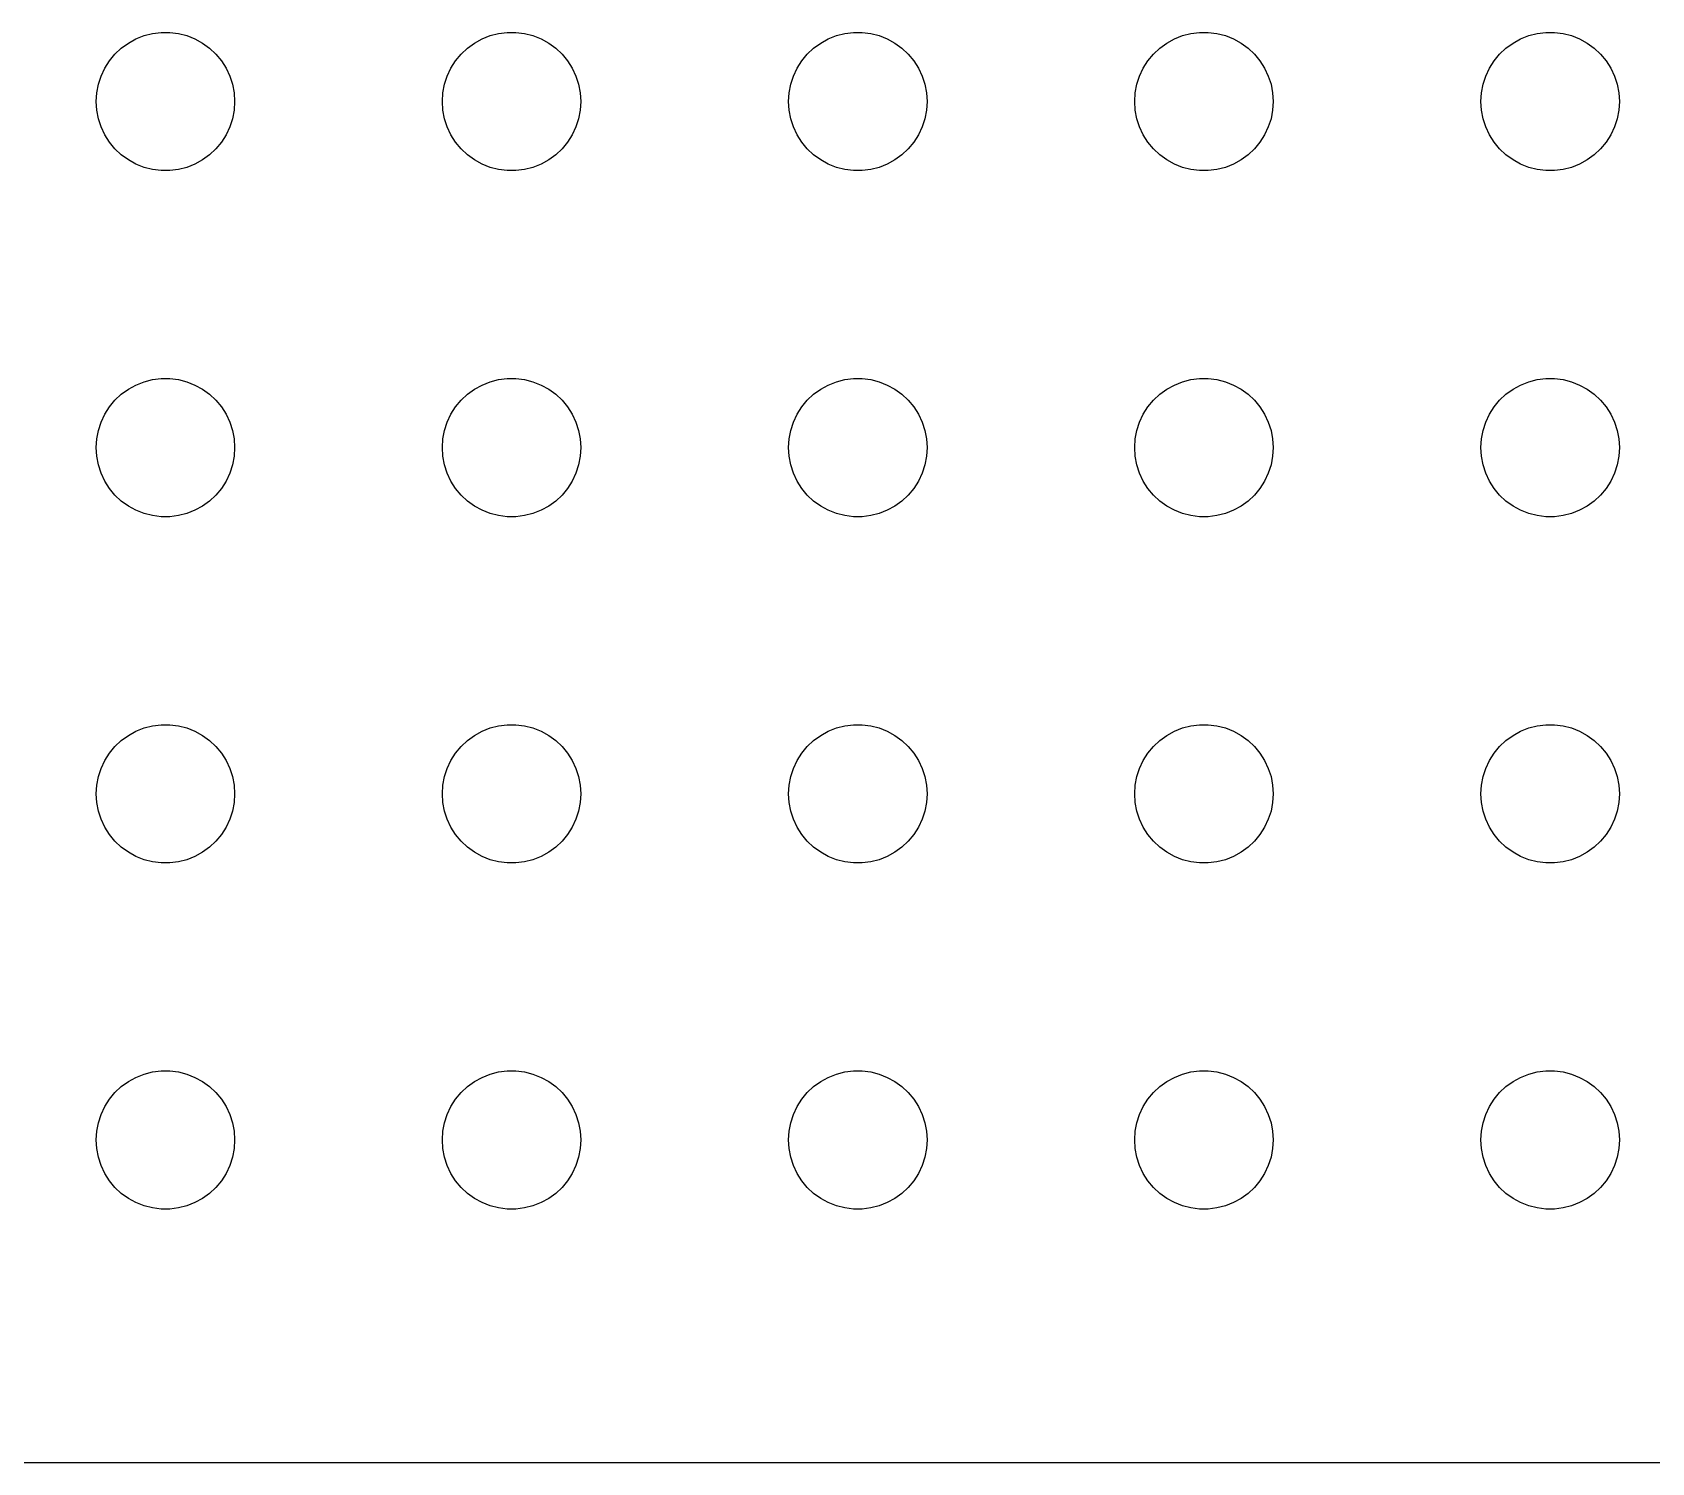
# Model space of a CAD drawing. Header units: metres. Extents: x -134 to 134, y -134 to 134.
# Drawn here: x 64.62 to 99.7, y -134.49 to -103.5 of the extents above; entities that cross this region are included whole.
import ezdxf

# ---------------------------------------------------------------- set-up
doc = ezdxf.new("R2010")
doc.units = ezdxf.units.M

msp = doc.modelspace()

# ---------------------------------------------------------------- linework, layer by layer
for p, q in [((66.5439, -103.844), (66.6963, -103.734)), ((66.6963, -103.734), (66.8613, -103.643)), ((66.8613, -103.643), (67.0365, -103.573)), ((67.0365, -103.573), (67.2189, -103.527)), ((67.2189, -103.527), (67.4058, -103.503)), ((67.4058, -103.503), (67.5942, -103.503)), ((67.5942, -103.503), (67.7811, -103.527)), ((67.7811, -103.527), (67.9635, -103.573)), ((67.9635, -103.573), (68.1387, -103.643)), ((68.1387, -103.643), (68.3037, -103.734)), ((68.3037, -103.734), (68.4561, -103.844)), ((74.0439, -103.844), (74.1963, -103.734)), ((74.1963, -103.734), (74.3613, -103.643)), ((74.3613, -103.643), (74.5365, -103.573)), ((74.5365, -103.573), (74.7189, -103.527)), ((74.7189, -103.527), (74.9058, -103.503)), ((74.9058, -103.503), (75.0942, -103.503)), ((75.0942, -103.503), (75.2811, -103.527)), ((75.2811, -103.527), (75.4635, -103.573)), ((75.4635, -103.573), (75.6387, -103.643)), ((75.6387, -103.643), (75.8037, -103.734)), ((75.8037, -103.734), (75.9561, -103.844)), ((81.5439, -103.844), (81.6963, -103.734)), ((81.6963, -103.734), (81.8613, -103.643)), ((81.8613, -103.643), (82.0365, -103.573)), ((82.0365, -103.573), (82.2189, -103.527)), ((82.2189, -103.527), (82.4058, -103.503)), ((82.4058, -103.503), (82.5942, -103.503)), ((82.5942, -103.503), (82.7811, -103.527)), ((82.7811, -103.527), (82.9635, -103.573)), ((82.9635, -103.573), (83.1387, -103.643)), ((83.1387, -103.643), (83.3037, -103.734)), ((83.3037, -103.734), (83.4561, -103.844)), ((89.0439, -103.844), (89.1963, -103.734)), ((89.1963, -103.734), (89.3613, -103.643)), ((89.3613, -103.643), (89.5365, -103.573)), ((89.5365, -103.573), (89.7189, -103.527)), ((89.7189, -103.527), (89.9058, -103.503)), ((89.9058, -103.503), (90.0942, -103.503)), ((90.0942, -103.503), (90.2811, -103.527)), ((90.2811, -103.527), (90.4635, -103.573)), ((90.4635, -103.573), (90.6387, -103.643)), ((90.6387, -103.643), (90.8037, -103.734)), ((90.8037, -103.734), (90.9561, -103.844)), ((96.5439, -103.844), (96.6963, -103.734)), ((96.6963, -103.734), (96.8613, -103.643)), ((96.8613, -103.643), (97.0365, -103.573)), ((97.0365, -103.573), (97.2189, -103.527)), ((97.2189, -103.527), (97.4058, -103.503)), ((97.4058, -103.503), (97.5942, -103.503)), ((97.5942, -103.503), (97.7811, -103.527)), ((97.7811, -103.527), (97.9635, -103.573)), ((97.9635, -103.573), (98.1387, -103.643)), ((98.1387, -103.643), (98.3037, -103.734)), ((98.3037, -103.734), (98.4561, -103.844)), ((66.1855, -104.277), (66.2865, -104.118)), ((66.2865, -104.118), (66.4065, -103.973)), ((66.4065, -103.973), (66.5439, -103.844)), ((68.4561, -103.844), (68.5934, -103.973)), ((68.5934, -103.973), (68.7135, -104.118)), ((68.7135, -104.118), (68.8145, -104.277)), ((73.6855, -104.277), (73.7865, -104.118)), ((73.7865, -104.118), (73.9065, -103.973)), ((73.9065, -103.973), (74.0439, -103.844)), ((75.9561, -103.844), (76.0934, -103.973)), ((76.0934, -103.973), (76.2135, -104.118)), ((76.2135, -104.118), (76.3145, -104.277)), ((81.1855, -104.277), (81.2865, -104.118)), ((81.2865, -104.118), (81.4065, -103.973)), ((81.4065, -103.973), (81.5439, -103.844)), ((83.4561, -103.844), (83.5934, -103.973)), ((83.5934, -103.973), (83.7135, -104.118)), ((83.7135, -104.118), (83.8145, -104.277)), ((88.6855, -104.277), (88.7865, -104.118)), ((88.7865, -104.118), (88.9065, -103.973)), ((88.9065, -103.973), (89.0439, -103.844)), ((90.9561, -103.844), (91.0934, -103.973)), ((91.0934, -103.973), (91.2135, -104.118)), ((91.2135, -104.118), (91.3145, -104.277)), ((96.1855, -104.277), (96.2865, -104.118)), ((96.2865, -104.118), (96.4065, -103.973)), ((96.4065, -103.973), (96.5439, -103.844)), ((98.4561, -103.844), (98.5934, -103.973)), ((98.5934, -103.973), (98.7135, -104.118)), ((98.7135, -104.118), (98.8145, -104.277)), ((66.0471, -104.627), (66.1053, -104.448)), ((66.1053, -104.448), (66.1855, -104.277)), ((68.8145, -104.277), (68.8947, -104.448)), ((68.8947, -104.448), (68.9529, -104.627)), ((73.5471, -104.627), (73.6053, -104.448)), ((73.6053, -104.448), (73.6855, -104.277)), ((76.3145, -104.277), (76.3947, -104.448)), ((76.3947, -104.448), (76.4529, -104.627)), ((81.0471, -104.627), (81.1053, -104.448)), ((81.1053, -104.448), (81.1855, -104.277)), ((83.8145, -104.277), (83.8947, -104.448)), ((83.8947, -104.448), (83.9529, -104.627)), ((88.5471, -104.627), (88.6053, -104.448)), ((88.6053, -104.448), (88.6855, -104.277)), ((91.3145, -104.277), (91.3947, -104.448)), ((91.3947, -104.448), (91.4529, -104.627)), ((96.0471, -104.627), (96.1053, -104.448)), ((96.1053, -104.448), (96.1855, -104.277)), ((98.8145, -104.277), (98.8947, -104.448)), ((98.8947, -104.448), (98.9529, -104.627)), ((66, -105), (66.0118, -104.812)), ((66.0118, -104.812), (66.0471, -104.627)), ((68.9529, -104.627), (68.9882, -104.812)), ((68.9882, -104.812), (69, -105)), ((73.5, -105), (73.5118, -104.812)), ((73.5118, -104.812), (73.5471, -104.627)), ((76.4529, -104.627), (76.4882, -104.812)), ((76.4882, -104.812), (76.5, -105)), ((81, -105), (81.0118, -104.812)), ((81.0118, -104.812), (81.0471, -104.627)), ((83.9529, -104.627), (83.9882, -104.812)), ((83.9882, -104.812), (84, -105)), ((88.5, -105), (88.5118, -104.812)), ((88.5118, -104.812), (88.5471, -104.627)), ((91.4529, -104.627), (91.4882, -104.812)), ((91.4882, -104.812), (91.5, -105)), ((96, -105), (96.0118, -104.812)), ((96.0118, -104.812), (96.0471, -104.627)), ((98.9529, -104.627), (98.9882, -104.812)), ((98.9882, -104.812), (99, -105)), ((66.0118, -105.188), (66, -105)), ((66.0471, -105.373), (66.0118, -105.188)), ((68.9882, -105.188), (68.9529, -105.373)), ((69, -105), (68.9882, -105.188)), ((73.5118, -105.188), (73.5, -105)), ((73.5471, -105.373), (73.5118, -105.188)), ((76.4882, -105.188), (76.4529, -105.373)), ((76.5, -105), (76.4882, -105.188)), ((81.0118, -105.188), (81, -105)), ((81.0471, -105.373), (81.0118, -105.188)), ((83.9882, -105.188), (83.9529, -105.373)), ((84, -105), (83.9882, -105.188)), ((88.5118, -105.188), (88.5, -105)), ((88.5471, -105.373), (88.5118, -105.188)), ((91.4882, -105.188), (91.4529, -105.373)), ((91.5, -105), (91.4882, -105.188)), ((96.0118, -105.188), (96, -105)), ((96.0471, -105.373), (96.0118, -105.188)), ((98.9882, -105.188), (98.9529, -105.373)), ((99, -105), (98.9882, -105.188)), ((66.1053, -105.552), (66.0471, -105.373)), ((66.1855, -105.723), (66.1053, -105.552)), ((68.8947, -105.552), (68.8145, -105.723)), ((68.9529, -105.373), (68.8947, -105.552)), ((73.6053, -105.552), (73.5471, -105.373)), ((73.6855, -105.723), (73.6053, -105.552)), ((76.3947, -105.552), (76.3145, -105.723)), ((76.4529, -105.373), (76.3947, -105.552)), ((81.1053, -105.552), (81.0471, -105.373)), ((81.1855, -105.723), (81.1053, -105.552)), ((83.8947, -105.552), (83.8145, -105.723)), ((83.9529, -105.373), (83.8947, -105.552)), ((88.6053, -105.552), (88.5471, -105.373)), ((88.6855, -105.723), (88.6053, -105.552)), ((91.3947, -105.552), (91.3145, -105.723)), ((91.4529, -105.373), (91.3947, -105.552)), ((96.1053, -105.552), (96.0471, -105.373)), ((96.1855, -105.723), (96.1053, -105.552)), ((98.8947, -105.552), (98.8145, -105.723)), ((98.9529, -105.373), (98.8947, -105.552)), ((66.2865, -105.882), (66.1855, -105.723)), ((66.4065, -106.027), (66.2865, -105.882)), ((68.7135, -105.882), (68.5934, -106.027)), ((68.8145, -105.723), (68.7135, -105.882)), ((73.7865, -105.882), (73.6855, -105.723)), ((73.9065, -106.027), (73.7865, -105.882)), ((76.2135, -105.882), (76.0934, -106.027)), ((76.3145, -105.723), (76.2135, -105.882)), ((81.2865, -105.882), (81.1855, -105.723)), ((81.4065, -106.027), (81.2865, -105.882)), ((83.7135, -105.882), (83.5934, -106.027)), ((83.8145, -105.723), (83.7135, -105.882)), ((88.7865, -105.882), (88.6855, -105.723)), ((88.9065, -106.027), (88.7865, -105.882)), ((91.2135, -105.882), (91.0934, -106.027)), ((91.3145, -105.723), (91.2135, -105.882)), ((96.2865, -105.882), (96.1855, -105.723)), ((96.4065, -106.027), (96.2865, -105.882)), ((98.7135, -105.882), (98.5934, -106.027)), ((98.8145, -105.723), (98.7135, -105.882)), ((66.5439, -106.156), (66.4065, -106.027)), ((66.6963, -106.266), (66.5439, -106.156)), ((66.8613, -106.357), (66.6963, -106.266)), ((68.3037, -106.266), (68.1387, -106.357)), ((68.4561, -106.156), (68.3037, -106.266)), ((68.5934, -106.027), (68.4561, -106.156)), ((74.0439, -106.156), (73.9065, -106.027)), ((74.1963, -106.266), (74.0439, -106.156)), ((74.3613, -106.357), (74.1963, -106.266)), ((75.8037, -106.266), (75.6387, -106.357)), ((75.9561, -106.156), (75.8037, -106.266)), ((76.0934, -106.027), (75.9561, -106.156)), ((81.5439, -106.156), (81.4065, -106.027)), ((81.6963, -106.266), (81.5439, -106.156)), ((81.8613, -106.357), (81.6963, -106.266)), ((83.3037, -106.266), (83.1387, -106.357)), ((83.4561, -106.156), (83.3037, -106.266)), ((83.5934, -106.027), (83.4561, -106.156)), ((89.0439, -106.156), (88.9065, -106.027)), ((89.1963, -106.266), (89.0439, -106.156)), ((89.3613, -106.357), (89.1963, -106.266)), ((90.8037, -106.266), (90.6387, -106.357)), ((90.9561, -106.156), (90.8037, -106.266)), ((91.0934, -106.027), (90.9561, -106.156)), ((96.5439, -106.156), (96.4065, -106.027)), ((96.6963, -106.266), (96.5439, -106.156)), ((96.8613, -106.357), (96.6963, -106.266)), ((98.3037, -106.266), (98.1387, -106.357)), ((98.4561, -106.156), (98.3037, -106.266)), ((98.5934, -106.027), (98.4561, -106.156)), ((67.0365, -106.427), (66.8613, -106.357)), ((67.2189, -106.473), (67.0365, -106.427)), ((67.4058, -106.497), (67.2189, -106.473)), ((67.5942, -106.497), (67.4058, -106.497)), ((67.7811, -106.473), (67.5942, -106.497)), ((67.9635, -106.427), (67.7811, -106.473)), ((68.1387, -106.357), (67.9635, -106.427)), ((74.5365, -106.427), (74.3613, -106.357)), ((74.7189, -106.473), (74.5365, -106.427)), ((74.9058, -106.497), (74.7189, -106.473)), ((75.0942, -106.497), (74.9058, -106.497)), ((75.2811, -106.473), (75.0942, -106.497)), ((75.4635, -106.427), (75.2811, -106.473)), ((75.6387, -106.357), (75.4635, -106.427)), ((82.0365, -106.427), (81.8613, -106.357)), ((82.2189, -106.473), (82.0365, -106.427)), ((82.4058, -106.497), (82.2189, -106.473)), ((82.5942, -106.497), (82.4058, -106.497)), ((82.7811, -106.473), (82.5942, -106.497)), ((82.9635, -106.427), (82.7811, -106.473)), ((83.1387, -106.357), (82.9635, -106.427)), ((89.5365, -106.427), (89.3613, -106.357)), ((89.7189, -106.473), (89.5365, -106.427)), ((89.9058, -106.497), (89.7189, -106.473)), ((90.0942, -106.497), (89.9058, -106.497)), ((90.2811, -106.473), (90.0942, -106.497)), ((90.4635, -106.427), (90.2811, -106.473)), ((90.6387, -106.357), (90.4635, -106.427)), ((97.0365, -106.427), (96.8613, -106.357)), ((97.2189, -106.473), (97.0365, -106.427)), ((97.4058, -106.497), (97.2189, -106.473)), ((97.5942, -106.497), (97.4058, -106.497)), ((97.7811, -106.473), (97.5942, -106.497)), ((97.9635, -106.427), (97.7811, -106.473)), ((98.1387, -106.357), (97.9635, -106.427)), ((66.6963, -111.234), (66.8613, -111.143)), ((66.8613, -111.143), (67.0365, -111.073)), ((67.0365, -111.073), (67.2189, -111.027)), ((67.2189, -111.027), (67.4058, -111.003)), ((67.4058, -111.003), (67.5942, -111.003)), ((67.5942, -111.003), (67.7811, -111.027)), ((67.7811, -111.027), (67.9635, -111.073)), ((67.9635, -111.073), (68.1387, -111.143)), ((68.1387, -111.143), (68.3037, -111.234)), ((74.1963, -111.234), (74.3613, -111.143)), ((74.3613, -111.143), (74.5365, -111.073)), ((74.5365, -111.073), (74.7189, -111.027)), ((74.7189, -111.027), (74.9058, -111.003)), ((74.9058, -111.003), (75.0942, -111.003)), ((75.0942, -111.003), (75.2811, -111.027)), ((75.2811, -111.027), (75.4635, -111.073)), ((75.4635, -111.073), (75.6387, -111.143)), ((75.6387, -111.143), (75.8037, -111.234)), ((81.6963, -111.234), (81.8613, -111.143)), ((81.8613, -111.143), (82.0365, -111.073)), ((82.0365, -111.073), (82.2189, -111.027)), ((82.2189, -111.027), (82.4058, -111.003)), ((82.4058, -111.003), (82.5942, -111.003)), ((82.5942, -111.003), (82.7811, -111.027)), ((82.7811, -111.027), (82.9635, -111.073)), ((82.9635, -111.073), (83.1387, -111.143)), ((83.1387, -111.143), (83.3037, -111.234)), ((89.1963, -111.234), (89.3613, -111.143)), ((89.3613, -111.143), (89.5365, -111.073)), ((89.5365, -111.073), (89.7189, -111.027)), ((89.7189, -111.027), (89.9058, -111.003)), ((89.9058, -111.003), (90.0942, -111.003)), ((90.0942, -111.003), (90.2811, -111.027)), ((90.2811, -111.027), (90.4635, -111.073)), ((90.4635, -111.073), (90.6387, -111.143)), ((90.6387, -111.143), (90.8037, -111.234)), ((96.6963, -111.234), (96.8613, -111.143)), ((96.8613, -111.143), (97.0365, -111.073)), ((97.0365, -111.073), (97.2189, -111.027)), ((97.2189, -111.027), (97.4058, -111.003)), ((97.4058, -111.003), (97.5942, -111.003)), ((97.5942, -111.003), (97.7811, -111.027)), ((97.7811, -111.027), (97.9635, -111.073)), ((97.9635, -111.073), (98.1387, -111.143)), ((98.1387, -111.143), (98.3037, -111.234)), ((66.2865, -111.618), (66.4065, -111.473)), ((66.4065, -111.473), (66.5439, -111.344)), ((66.5439, -111.344), (66.6963, -111.234)), ((68.3037, -111.234), (68.4561, -111.344)), ((68.4561, -111.344), (68.5934, -111.473)), ((68.5934, -111.473), (68.7135, -111.618)), ((73.7865, -111.618), (73.9065, -111.473)), ((73.9065, -111.473), (74.0439, -111.344)), ((74.0439, -111.344), (74.1963, -111.234)), ((75.8037, -111.234), (75.9561, -111.344)), ((75.9561, -111.344), (76.0934, -111.473)), ((76.0934, -111.473), (76.2135, -111.618)), ((81.2865, -111.618), (81.4065, -111.473)), ((81.4065, -111.473), (81.5439, -111.344)), ((81.5439, -111.344), (81.6963, -111.234)), ((83.3037, -111.234), (83.4561, -111.344)), ((83.4561, -111.344), (83.5934, -111.473)), ((83.5934, -111.473), (83.7135, -111.618)), ((88.7865, -111.618), (88.9065, -111.473)), ((88.9065, -111.473), (89.0439, -111.344)), ((89.0439, -111.344), (89.1963, -111.234)), ((90.8037, -111.234), (90.9561, -111.344)), ((90.9561, -111.344), (91.0934, -111.473)), ((91.0934, -111.473), (91.2135, -111.618)), ((96.2865, -111.618), (96.4065, -111.473)), ((96.4065, -111.473), (96.5439, -111.344)), ((96.5439, -111.344), (96.6963, -111.234)), ((98.3037, -111.234), (98.4561, -111.344)), ((98.4561, -111.344), (98.5934, -111.473)), ((98.5934, -111.473), (98.7135, -111.618)), ((66.1053, -111.948), (66.1855, -111.777)), ((66.1855, -111.777), (66.2865, -111.618)), ((68.7135, -111.618), (68.8145, -111.777)), ((68.8145, -111.777), (68.8947, -111.948)), ((73.6053, -111.948), (73.6855, -111.777)), ((73.6855, -111.777), (73.7865, -111.618)), ((76.2135, -111.618), (76.3145, -111.777)), ((76.3145, -111.777), (76.3947, -111.948)), ((81.1053, -111.948), (81.1855, -111.777)), ((81.1855, -111.777), (81.2865, -111.618)), ((83.7135, -111.618), (83.8145, -111.777)), ((83.8145, -111.777), (83.8947, -111.948)), ((88.6053, -111.948), (88.6855, -111.777)), ((88.6855, -111.777), (88.7865, -111.618)), ((91.2135, -111.618), (91.3145, -111.777)), ((91.3145, -111.777), (91.3947, -111.948)), ((96.1053, -111.948), (96.1855, -111.777)), ((96.1855, -111.777), (96.2865, -111.618)), ((98.7135, -111.618), (98.8145, -111.777)), ((98.8145, -111.777), (98.8947, -111.948)), ((66.0118, -112.312), (66.0471, -112.127)), ((66.0471, -112.127), (66.1053, -111.948)), ((68.8947, -111.948), (68.9529, -112.127)), ((68.9529, -112.127), (68.9882, -112.312)), ((73.5118, -112.312), (73.5471, -112.127)), ((73.5471, -112.127), (73.6053, -111.948)), ((76.3947, -111.948), (76.4529, -112.127)), ((76.4529, -112.127), (76.4882, -112.312)), ((81.0118, -112.312), (81.0471, -112.127)), ((81.0471, -112.127), (81.1053, -111.948)), ((83.8947, -111.948), (83.9529, -112.127)), ((83.9529, -112.127), (83.9882, -112.312)), ((88.5118, -112.312), (88.5471, -112.127)), ((88.5471, -112.127), (88.6053, -111.948)), ((91.3947, -111.948), (91.4529, -112.127)), ((91.4529, -112.127), (91.4882, -112.312)), ((96.0118, -112.312), (96.0471, -112.127)), ((96.0471, -112.127), (96.1053, -111.948)), ((98.8947, -111.948), (98.9529, -112.127)), ((98.9529, -112.127), (98.9882, -112.312)), ((66, -112.5), (66.0118, -112.312)), ((66.0118, -112.688), (66, -112.5)), ((68.9882, -112.312), (69, -112.5)), ((69, -112.5), (68.9882, -112.688)), ((73.5, -112.5), (73.5118, -112.312)), ((73.5118, -112.688), (73.5, -112.5)), ((76.4882, -112.312), (76.5, -112.5)), ((76.5, -112.5), (76.4882, -112.688)), ((81, -112.5), (81.0118, -112.312)), ((81.0118, -112.688), (81, -112.5)), ((83.9882, -112.312), (84, -112.5)), ((84, -112.5), (83.9882, -112.688)), ((88.5, -112.5), (88.5118, -112.312)), ((88.5118, -112.688), (88.5, -112.5)), ((91.4882, -112.312), (91.5, -112.5)), ((91.5, -112.5), (91.4882, -112.688)), ((96, -112.5), (96.0118, -112.312)), ((96.0118, -112.688), (96, -112.5)), ((98.9882, -112.312), (99, -112.5)), ((99, -112.5), (98.9882, -112.688)), ((66.0471, -112.873), (66.0118, -112.688)), ((66.1053, -113.052), (66.0471, -112.873)), ((68.9529, -112.873), (68.8947, -113.052)), ((68.9882, -112.688), (68.9529, -112.873)), ((73.5471, -112.873), (73.5118, -112.688)), ((73.6053, -113.052), (73.5471, -112.873)), ((76.4529, -112.873), (76.3947, -113.052)), ((76.4882, -112.688), (76.4529, -112.873)), ((81.0471, -112.873), (81.0118, -112.688)), ((81.1053, -113.052), (81.0471, -112.873)), ((83.9529, -112.873), (83.8947, -113.052)), ((83.9882, -112.688), (83.9529, -112.873)), ((88.5471, -112.873), (88.5118, -112.688)), ((88.6053, -113.052), (88.5471, -112.873)), ((91.4529, -112.873), (91.3947, -113.052)), ((91.4882, -112.688), (91.4529, -112.873)), ((96.0471, -112.873), (96.0118, -112.688)), ((96.1053, -113.052), (96.0471, -112.873)), ((98.9529, -112.873), (98.8947, -113.052)), ((98.9882, -112.688), (98.9529, -112.873)), ((66.1855, -113.223), (66.1053, -113.052)), ((66.2865, -113.382), (66.1855, -113.223)), ((68.8145, -113.223), (68.7135, -113.382)), ((68.8947, -113.052), (68.8145, -113.223)), ((73.6855, -113.223), (73.6053, -113.052)), ((73.7865, -113.382), (73.6855, -113.223)), ((76.3145, -113.223), (76.2135, -113.382)), ((76.3947, -113.052), (76.3145, -113.223)), ((81.1855, -113.223), (81.1053, -113.052)), ((81.2865, -113.382), (81.1855, -113.223)), ((83.8145, -113.223), (83.7135, -113.382)), ((83.8947, -113.052), (83.8145, -113.223)), ((88.6855, -113.223), (88.6053, -113.052)), ((88.7865, -113.382), (88.6855, -113.223)), ((91.3145, -113.223), (91.2135, -113.382)), ((91.3947, -113.052), (91.3145, -113.223)), ((96.1855, -113.223), (96.1053, -113.052)), ((96.2865, -113.382), (96.1855, -113.223)), ((98.8145, -113.223), (98.7135, -113.382)), ((98.8947, -113.052), (98.8145, -113.223)), ((66.4065, -113.527), (66.2865, -113.382)), ((66.5439, -113.656), (66.4065, -113.527)), ((66.6963, -113.766), (66.5439, -113.656)), ((68.4561, -113.656), (68.3037, -113.766)), ((68.5934, -113.527), (68.4561, -113.656)), ((68.7135, -113.382), (68.5934, -113.527)), ((73.9065, -113.527), (73.7865, -113.382)), ((74.0439, -113.656), (73.9065, -113.527)), ((74.1963, -113.766), (74.0439, -113.656)), ((75.9561, -113.656), (75.8037, -113.766)), ((76.0934, -113.527), (75.9561, -113.656)), ((76.2135, -113.382), (76.0934, -113.527)), ((81.4065, -113.527), (81.2865, -113.382)), ((81.5439, -113.656), (81.4065, -113.527)), ((81.6963, -113.766), (81.5439, -113.656)), ((83.4561, -113.656), (83.3037, -113.766)), ((83.5934, -113.527), (83.4561, -113.656)), ((83.7135, -113.382), (83.5934, -113.527)), ((88.9065, -113.527), (88.7865, -113.382)), ((89.0439, -113.656), (88.9065, -113.527)), ((89.1963, -113.766), (89.0439, -113.656)), ((90.9561, -113.656), (90.8037, -113.766)), ((91.0934, -113.527), (90.9561, -113.656)), ((91.2135, -113.382), (91.0934, -113.527)), ((96.4065, -113.527), (96.2865, -113.382)), ((96.5439, -113.656), (96.4065, -113.527)), ((96.6963, -113.766), (96.5439, -113.656)), ((98.4561, -113.656), (98.3037, -113.766)), ((98.5934, -113.527), (98.4561, -113.656)), ((98.7135, -113.382), (98.5934, -113.527)), ((66.8613, -113.857), (66.6963, -113.766)), ((67.0365, -113.927), (66.8613, -113.857)), ((67.2189, -113.973), (67.0365, -113.927)), ((67.4058, -113.997), (67.2189, -113.973)), ((67.5942, -113.997), (67.4058, -113.997)), ((67.7811, -113.973), (67.5942, -113.997)), ((67.9635, -113.927), (67.7811, -113.973)), ((68.1387, -113.857), (67.9635, -113.927)), ((68.3037, -113.766), (68.1387, -113.857)), ((74.3613, -113.857), (74.1963, -113.766)), ((74.5365, -113.927), (74.3613, -113.857)), ((74.7189, -113.973), (74.5365, -113.927)), ((74.9058, -113.997), (74.7189, -113.973)), ((75.0942, -113.997), (74.9058, -113.997)), ((75.2811, -113.973), (75.0942, -113.997)), ((75.4635, -113.927), (75.2811, -113.973)), ((75.6387, -113.857), (75.4635, -113.927)), ((75.8037, -113.766), (75.6387, -113.857)), ((81.8613, -113.857), (81.6963, -113.766)), ((82.0365, -113.927), (81.8613, -113.857)), ((82.2189, -113.973), (82.0365, -113.927)), ((82.4058, -113.997), (82.2189, -113.973)), ((82.5942, -113.997), (82.4058, -113.997)), ((82.7811, -113.973), (82.5942, -113.997)), ((82.9635, -113.927), (82.7811, -113.973)), ((83.1387, -113.857), (82.9635, -113.927)), ((83.3037, -113.766), (83.1387, -113.857)), ((89.3613, -113.857), (89.1963, -113.766)), ((89.5365, -113.927), (89.3613, -113.857)), ((89.7189, -113.973), (89.5365, -113.927)), ((89.9058, -113.997), (89.7189, -113.973)), ((90.0942, -113.997), (89.9058, -113.997)), ((90.2811, -113.973), (90.0942, -113.997)), ((90.4635, -113.927), (90.2811, -113.973)), ((90.6387, -113.857), (90.4635, -113.927)), ((90.8037, -113.766), (90.6387, -113.857)), ((96.8613, -113.857), (96.6963, -113.766)), ((97.0365, -113.927), (96.8613, -113.857)), ((97.2189, -113.973), (97.0365, -113.927)), ((97.4058, -113.997), (97.2189, -113.973)), ((97.5942, -113.997), (97.4058, -113.997)), ((97.7811, -113.973), (97.5942, -113.997)), ((97.9635, -113.927), (97.7811, -113.973)), ((98.1387, -113.857), (97.9635, -113.927)), ((98.3037, -113.766), (98.1387, -113.857)), ((66.8613, -118.643), (67.0365, -118.573)), ((67.0365, -118.573), (67.2189, -118.527)), ((67.2189, -118.527), (67.4058, -118.503)), ((67.4058, -118.503), (67.5942, -118.503)), ((67.5942, -118.503), (67.7811, -118.527)), ((67.7811, -118.527), (67.9635, -118.573)), ((67.9635, -118.573), (68.1387, -118.643)), ((74.3613, -118.643), (74.5365, -118.573)), ((74.5365, -118.573), (74.7189, -118.527)), ((74.7189, -118.527), (74.9058, -118.503)), ((74.9058, -118.503), (75.0942, -118.503)), ((75.0942, -118.503), (75.2811, -118.527)), ((75.2811, -118.527), (75.4635, -118.573)), ((75.4635, -118.573), (75.6387, -118.643)), ((81.8613, -118.643), (82.0365, -118.573)), ((82.0365, -118.573), (82.2189, -118.527)), ((82.2189, -118.527), (82.4058, -118.503)), ((82.4058, -118.503), (82.5942, -118.503)), ((82.5942, -118.503), (82.7811, -118.527)), ((82.7811, -118.527), (82.9635, -118.573)), ((82.9635, -118.573), (83.1387, -118.643)), ((89.3613, -118.643), (89.5365, -118.573)), ((89.5365, -118.573), (89.7189, -118.527)), ((89.7189, -118.527), (89.9058, -118.503)), ((89.9058, -118.503), (90.0942, -118.503)), ((90.0942, -118.503), (90.2811, -118.527)), ((90.2811, -118.527), (90.4635, -118.573)), ((90.4635, -118.573), (90.6387, -118.643)), ((96.8613, -118.643), (97.0365, -118.573)), ((97.0365, -118.573), (97.2189, -118.527)), ((97.2189, -118.527), (97.4058, -118.503)), ((97.4058, -118.503), (97.5942, -118.503)), ((97.5942, -118.503), (97.7811, -118.527)), ((97.7811, -118.527), (97.9635, -118.573)), ((97.9635, -118.573), (98.1387, -118.643)), ((66.4065, -118.973), (66.5439, -118.844)), ((66.5439, -118.844), (66.6963, -118.734)), ((66.6963, -118.734), (66.8613, -118.643)), ((68.1387, -118.643), (68.3037, -118.734)), ((68.3037, -118.734), (68.4561, -118.844)), ((68.4561, -118.844), (68.5934, -118.973)), ((73.9065, -118.973), (74.0439, -118.844)), ((74.0439, -118.844), (74.1963, -118.734)), ((74.1963, -118.734), (74.3613, -118.643)), ((75.6387, -118.643), (75.8037, -118.734)), ((75.8037, -118.734), (75.9561, -118.844)), ((75.9561, -118.844), (76.0934, -118.973)), ((81.4065, -118.973), (81.5439, -118.844)), ((81.5439, -118.844), (81.6963, -118.734)), ((81.6963, -118.734), (81.8613, -118.643)), ((83.1387, -118.643), (83.3037, -118.734)), ((83.3037, -118.734), (83.4561, -118.844)), ((83.4561, -118.844), (83.5934, -118.973)), ((88.9065, -118.973), (89.0439, -118.844)), ((89.0439, -118.844), (89.1963, -118.734)), ((89.1963, -118.734), (89.3613, -118.643)), ((90.6387, -118.643), (90.8037, -118.734)), ((90.8037, -118.734), (90.9561, -118.844)), ((90.9561, -118.844), (91.0934, -118.973)), ((96.4065, -118.973), (96.5439, -118.844)), ((96.5439, -118.844), (96.6963, -118.734)), ((96.6963, -118.734), (96.8613, -118.643)), ((98.1387, -118.643), (98.3037, -118.734)), ((98.3037, -118.734), (98.4561, -118.844)), ((98.4561, -118.844), (98.5934, -118.973)), ((66.1855, -119.277), (66.2865, -119.118)), ((66.2865, -119.118), (66.4065, -118.973)), ((68.5934, -118.973), (68.7135, -119.118)), ((68.7135, -119.118), (68.8145, -119.277)), ((73.6855, -119.277), (73.7865, -119.118)), ((73.7865, -119.118), (73.9065, -118.973)), ((76.0934, -118.973), (76.2135, -119.118)), ((76.2135, -119.118), (76.3145, -119.277)), ((81.1855, -119.277), (81.2865, -119.118)), ((81.2865, -119.118), (81.4065, -118.973)), ((83.5934, -118.973), (83.7135, -119.118)), ((83.7135, -119.118), (83.8145, -119.277)), ((88.6855, -119.277), (88.7865, -119.118)), ((88.7865, -119.118), (88.9065, -118.973)), ((91.0934, -118.973), (91.2135, -119.118)), ((91.2135, -119.118), (91.3145, -119.277)), ((96.1855, -119.277), (96.2865, -119.118)), ((96.2865, -119.118), (96.4065, -118.973)), ((98.5934, -118.973), (98.7135, -119.118)), ((98.7135, -119.118), (98.8145, -119.277)), ((66.0118, -119.812), (66.0471, -119.627)), ((66.0471, -119.627), (66.1053, -119.448)), ((66.1053, -119.448), (66.1855, -119.277)), ((68.8145, -119.277), (68.8947, -119.448)), ((68.8947, -119.448), (68.9529, -119.627)), ((68.9529, -119.627), (68.9882, -119.812)), ((73.5118, -119.812), (73.5471, -119.627)), ((73.5471, -119.627), (73.6053, -119.448)), ((73.6053, -119.448), (73.6855, -119.277)), ((76.3145, -119.277), (76.3947, -119.448)), ((76.3947, -119.448), (76.4529, -119.627)), ((76.4529, -119.627), (76.4882, -119.812)), ((81.0118, -119.812), (81.0471, -119.627)), ((81.0471, -119.627), (81.1053, -119.448)), ((81.1053, -119.448), (81.1855, -119.277)), ((83.8145, -119.277), (83.8947, -119.448)), ((83.8947, -119.448), (83.9529, -119.627)), ((83.9529, -119.627), (83.9882, -119.812)), ((88.5118, -119.812), (88.5471, -119.627)), ((88.5471, -119.627), (88.6053, -119.448)), ((88.6053, -119.448), (88.6855, -119.277)), ((91.3145, -119.277), (91.3947, -119.448)), ((91.3947, -119.448), (91.4529, -119.627)), ((91.4529, -119.627), (91.4882, -119.812)), ((96.0118, -119.812), (96.0471, -119.627)), ((96.0471, -119.627), (96.1053, -119.448)), ((96.1053, -119.448), (96.1855, -119.277)), ((98.8145, -119.277), (98.8947, -119.448)), ((98.8947, -119.448), (98.9529, -119.627)), ((98.9529, -119.627), (98.9882, -119.812)), ((66, -120), (66.0118, -119.812)), ((68.9882, -119.812), (69, -120)), ((73.5, -120), (73.5118, -119.812)), ((76.4882, -119.812), (76.5, -120)), ((81, -120), (81.0118, -119.812)), ((83.9882, -119.812), (84, -120)), ((88.5, -120), (88.5118, -119.812)), ((91.4882, -119.812), (91.5, -120)), ((96, -120), (96.0118, -119.812)), ((98.9882, -119.812), (99, -120)), ((66.0118, -120.188), (66, -120)), ((66.0471, -120.373), (66.0118, -120.188)), ((68.9882, -120.188), (68.9529, -120.373)), ((69, -120), (68.9882, -120.188)), ((73.5118, -120.188), (73.5, -120)), ((73.5471, -120.373), (73.5118, -120.188)), ((76.4882, -120.188), (76.4529, -120.373)), ((76.5, -120), (76.4882, -120.188)), ((81.0118, -120.188), (81, -120)), ((81.0471, -120.373), (81.0118, -120.188)), ((83.9882, -120.188), (83.9529, -120.373)), ((84, -120), (83.9882, -120.188)), ((88.5118, -120.188), (88.5, -120)), ((88.5471, -120.373), (88.5118, -120.188)), ((91.4882, -120.188), (91.4529, -120.373)), ((91.5, -120), (91.4882, -120.188)), ((96.0118, -120.188), (96, -120)), ((96.0471, -120.373), (96.0118, -120.188)), ((98.9882, -120.188), (98.9529, -120.373)), ((99, -120), (98.9882, -120.188)), ((66.1053, -120.552), (66.0471, -120.373)), ((66.1855, -120.723), (66.1053, -120.552)), ((68.8947, -120.552), (68.8145, -120.723)), ((68.9529, -120.373), (68.8947, -120.552)), ((73.6053, -120.552), (73.5471, -120.373)), ((73.6855, -120.723), (73.6053, -120.552)), ((76.3947, -120.552), (76.3145, -120.723)), ((76.4529, -120.373), (76.3947, -120.552)), ((81.1053, -120.552), (81.0471, -120.373)), ((81.1855, -120.723), (81.1053, -120.552)), ((83.8947, -120.552), (83.8145, -120.723)), ((83.9529, -120.373), (83.8947, -120.552)), ((88.6053, -120.552), (88.5471, -120.373)), ((88.6855, -120.723), (88.6053, -120.552)), ((91.3947, -120.552), (91.3145, -120.723)), ((91.4529, -120.373), (91.3947, -120.552)), ((96.1053, -120.552), (96.0471, -120.373)), ((96.1855, -120.723), (96.1053, -120.552)), ((98.8947, -120.552), (98.8145, -120.723)), ((98.9529, -120.373), (98.8947, -120.552)), ((66.2865, -120.882), (66.1855, -120.723)), ((66.4065, -121.027), (66.2865, -120.882)), ((66.5439, -121.156), (66.4065, -121.027)), ((68.5934, -121.027), (68.4561, -121.156)), ((68.7135, -120.882), (68.5934, -121.027)), ((68.8145, -120.723), (68.7135, -120.882)), ((73.7865, -120.882), (73.6855, -120.723)), ((73.9065, -121.027), (73.7865, -120.882)), ((74.0439, -121.156), (73.9065, -121.027)), ((76.0934, -121.027), (75.9561, -121.156)), ((76.2135, -120.882), (76.0934, -121.027)), ((76.3145, -120.723), (76.2135, -120.882)), ((81.2865, -120.882), (81.1855, -120.723)), ((81.4065, -121.027), (81.2865, -120.882)), ((81.5439, -121.156), (81.4065, -121.027)), ((83.5934, -121.027), (83.4561, -121.156)), ((83.7135, -120.882), (83.5934, -121.027)), ((83.8145, -120.723), (83.7135, -120.882)), ((88.7865, -120.882), (88.6855, -120.723)), ((88.9065, -121.027), (88.7865, -120.882)), ((89.0439, -121.156), (88.9065, -121.027)), ((91.0934, -121.027), (90.9561, -121.156)), ((91.2135, -120.882), (91.0934, -121.027)), ((91.3145, -120.723), (91.2135, -120.882)), ((96.2865, -120.882), (96.1855, -120.723)), ((96.4065, -121.027), (96.2865, -120.882)), ((96.5439, -121.156), (96.4065, -121.027)), ((98.5934, -121.027), (98.4561, -121.156)), ((98.7135, -120.882), (98.5934, -121.027)), ((98.8145, -120.723), (98.7135, -120.882)), ((66.6963, -121.266), (66.5439, -121.156)), ((66.8613, -121.357), (66.6963, -121.266)), ((67.0365, -121.427), (66.8613, -121.357)), ((68.1387, -121.357), (67.9635, -121.427)), ((68.3037, -121.266), (68.1387, -121.357)), ((68.4561, -121.156), (68.3037, -121.266)), ((74.1963, -121.266), (74.0439, -121.156)), ((74.3613, -121.357), (74.1963, -121.266)), ((74.5365, -121.427), (74.3613, -121.357)), ((75.6387, -121.357), (75.4635, -121.427)), ((75.8037, -121.266), (75.6387, -121.357)), ((75.9561, -121.156), (75.8037, -121.266)), ((81.6963, -121.266), (81.5439, -121.156)), ((81.8613, -121.357), (81.6963, -121.266)), ((82.0365, -121.427), (81.8613, -121.357)), ((83.1387, -121.357), (82.9635, -121.427)), ((83.3037, -121.266), (83.1387, -121.357)), ((83.4561, -121.156), (83.3037, -121.266)), ((89.1963, -121.266), (89.0439, -121.156)), ((89.3613, -121.357), (89.1963, -121.266)), ((89.5365, -121.427), (89.3613, -121.357)), ((90.6387, -121.357), (90.4635, -121.427)), ((90.8037, -121.266), (90.6387, -121.357)), ((90.9561, -121.156), (90.8037, -121.266)), ((96.6963, -121.266), (96.5439, -121.156)), ((96.8613, -121.357), (96.6963, -121.266)), ((97.0365, -121.427), (96.8613, -121.357)), ((98.1387, -121.357), (97.9635, -121.427)), ((98.3037, -121.266), (98.1387, -121.357)), ((98.4561, -121.156), (98.3037, -121.266)), ((67.2189, -121.473), (67.0365, -121.427)), ((67.4058, -121.497), (67.2189, -121.473)), ((67.5942, -121.497), (67.4058, -121.497)), ((67.7811, -121.473), (67.5942, -121.497)), ((67.9635, -121.427), (67.7811, -121.473)), ((74.7189, -121.473), (74.5365, -121.427)), ((74.9058, -121.497), (74.7189, -121.473)), ((75.0942, -121.497), (74.9058, -121.497)), ((75.2811, -121.473), (75.0942, -121.497)), ((75.4635, -121.427), (75.2811, -121.473)), ((82.2189, -121.473), (82.0365, -121.427)), ((82.4058, -121.497), (82.2189, -121.473)), ((82.5942, -121.497), (82.4058, -121.497)), ((82.7811, -121.473), (82.5942, -121.497)), ((82.9635, -121.427), (82.7811, -121.473)), ((89.7189, -121.473), (89.5365, -121.427)), ((89.9058, -121.497), (89.7189, -121.473)), ((90.0942, -121.497), (89.9058, -121.497)), ((90.2811, -121.473), (90.0942, -121.497)), ((90.4635, -121.427), (90.2811, -121.473)), ((97.2189, -121.473), (97.0365, -121.427)), ((97.4058, -121.497), (97.2189, -121.473)), ((97.5942, -121.497), (97.4058, -121.497)), ((97.7811, -121.473), (97.5942, -121.497)), ((97.9635, -121.427), (97.7811, -121.473)), ((66.5439, -126.344), (66.6963, -126.234)), ((66.6963, -126.234), (66.8613, -126.143)), ((66.8613, -126.143), (67.0365, -126.073)), ((67.0365, -126.073), (67.2189, -126.027)), ((67.2189, -126.027), (67.4058, -126.003)), ((67.4058, -126.003), (67.5942, -126.003)), ((67.5942, -126.003), (67.7811, -126.027)), ((67.7811, -126.027), (67.9635, -126.073)), ((67.9635, -126.073), (68.1387, -126.143)), ((68.1387, -126.143), (68.3037, -126.234)), ((68.3037, -126.234), (68.4561, -126.344)), ((74.0439, -126.344), (74.1963, -126.234)), ((74.1963, -126.234), (74.3613, -126.143)), ((74.3613, -126.143), (74.5365, -126.073)), ((74.5365, -126.073), (74.7189, -126.027)), ((74.7189, -126.027), (74.9058, -126.003)), ((74.9058, -126.003), (75.0942, -126.003)), ((75.0942, -126.003), (75.2811, -126.027)), ((75.2811, -126.027), (75.4635, -126.073)), ((75.4635, -126.073), (75.6387, -126.143)), ((75.6387, -126.143), (75.8037, -126.234)), ((75.8037, -126.234), (75.9561, -126.344)), ((81.5439, -126.344), (81.6963, -126.234)), ((81.6963, -126.234), (81.8613, -126.143)), ((81.8613, -126.143), (82.0365, -126.073)), ((82.0365, -126.073), (82.2189, -126.027)), ((82.2189, -126.027), (82.4058, -126.003)), ((82.4058, -126.003), (82.5942, -126.003)), ((82.5942, -126.003), (82.7811, -126.027)), ((82.7811, -126.027), (82.9635, -126.073)), ((82.9635, -126.073), (83.1387, -126.143)), ((83.1387, -126.143), (83.3037, -126.234)), ((83.3037, -126.234), (83.4561, -126.344)), ((89.0439, -126.344), (89.1963, -126.234)), ((89.1963, -126.234), (89.3613, -126.143)), ((89.3613, -126.143), (89.5365, -126.073)), ((89.5365, -126.073), (89.7189, -126.027)), ((89.7189, -126.027), (89.9058, -126.003)), ((89.9058, -126.003), (90.0942, -126.003)), ((90.0942, -126.003), (90.2811, -126.027)), ((90.2811, -126.027), (90.4635, -126.073)), ((90.4635, -126.073), (90.6387, -126.143)), ((90.6387, -126.143), (90.8037, -126.234)), ((90.8037, -126.234), (90.9561, -126.344)), ((96.5439, -126.344), (96.6963, -126.234)), ((96.6963, -126.234), (96.8613, -126.143)), ((96.8613, -126.143), (97.0365, -126.073)), ((97.0365, -126.073), (97.2189, -126.027)), ((97.2189, -126.027), (97.4058, -126.003)), ((97.4058, -126.003), (97.5942, -126.003)), ((97.5942, -126.003), (97.7811, -126.027)), ((97.7811, -126.027), (97.9635, -126.073)), ((97.9635, -126.073), (98.1387, -126.143)), ((98.1387, -126.143), (98.3037, -126.234)), ((98.3037, -126.234), (98.4561, -126.344)), ((66.1855, -126.777), (66.2865, -126.618)), ((66.2865, -126.618), (66.4065, -126.473)), ((66.4065, -126.473), (66.5439, -126.344)), ((68.4561, -126.344), (68.5934, -126.473)), ((68.5934, -126.473), (68.7135, -126.618)), ((68.7135, -126.618), (68.8145, -126.777)), ((73.6855, -126.777), (73.7865, -126.618)), ((73.7865, -126.618), (73.9065, -126.473)), ((73.9065, -126.473), (74.0439, -126.344)), ((75.9561, -126.344), (76.0934, -126.473)), ((76.0934, -126.473), (76.2135, -126.618)), ((76.2135, -126.618), (76.3145, -126.777)), ((81.1855, -126.777), (81.2865, -126.618)), ((81.2865, -126.618), (81.4065, -126.473)), ((81.4065, -126.473), (81.5439, -126.344)), ((83.4561, -126.344), (83.5934, -126.473)), ((83.5934, -126.473), (83.7135, -126.618)), ((83.7135, -126.618), (83.8145, -126.777)), ((88.6855, -126.777), (88.7865, -126.618)), ((88.7865, -126.618), (88.9065, -126.473)), ((88.9065, -126.473), (89.0439, -126.344)), ((90.9561, -126.344), (91.0934, -126.473)), ((91.0934, -126.473), (91.2135, -126.618)), ((91.2135, -126.618), (91.3145, -126.777)), ((96.1855, -126.777), (96.2865, -126.618)), ((96.2865, -126.618), (96.4065, -126.473)), ((96.4065, -126.473), (96.5439, -126.344)), ((98.4561, -126.344), (98.5934, -126.473)), ((98.5934, -126.473), (98.7135, -126.618)), ((98.7135, -126.618), (98.8145, -126.777)), ((66.0471, -127.127), (66.1053, -126.948)), ((66.1053, -126.948), (66.1855, -126.777)), ((68.8145, -126.777), (68.8947, -126.948)), ((68.8947, -126.948), (68.9529, -127.127)), ((73.5471, -127.127), (73.6053, -126.948)), ((73.6053, -126.948), (73.6855, -126.777)), ((76.3145, -126.777), (76.3947, -126.948)), ((76.3947, -126.948), (76.4529, -127.127)), ((81.0471, -127.127), (81.1053, -126.948)), ((81.1053, -126.948), (81.1855, -126.777)), ((83.8145, -126.777), (83.8947, -126.948)), ((83.8947, -126.948), (83.9529, -127.127)), ((88.5471, -127.127), (88.6053, -126.948)), ((88.6053, -126.948), (88.6855, -126.777)), ((91.3145, -126.777), (91.3947, -126.948)), ((91.3947, -126.948), (91.4529, -127.127)), ((96.0471, -127.127), (96.1053, -126.948)), ((96.1053, -126.948), (96.1855, -126.777)), ((98.8145, -126.777), (98.8947, -126.948)), ((98.8947, -126.948), (98.9529, -127.127)), ((66, -127.5), (66.0118, -127.312)), ((66.0118, -127.312), (66.0471, -127.127)), ((68.9529, -127.127), (68.9882, -127.312)), ((68.9882, -127.312), (69, -127.5)), ((73.5, -127.5), (73.5118, -127.312)), ((73.5118, -127.312), (73.5471, -127.127)), ((76.4529, -127.127), (76.4882, -127.312)), ((76.4882, -127.312), (76.5, -127.5)), ((81, -127.5), (81.0118, -127.312)), ((81.0118, -127.312), (81.0471, -127.127)), ((83.9529, -127.127), (83.9882, -127.312)), ((83.9882, -127.312), (84, -127.5)), ((88.5, -127.5), (88.5118, -127.312)), ((88.5118, -127.312), (88.5471, -127.127)), ((91.4529, -127.127), (91.4882, -127.312)), ((91.4882, -127.312), (91.5, -127.5)), ((96, -127.5), (96.0118, -127.312)), ((96.0118, -127.312), (96.0471, -127.127)), ((98.9529, -127.127), (98.9882, -127.312)), ((98.9882, -127.312), (99, -127.5)), ((66.0118, -127.688), (66, -127.5)), ((66.0471, -127.873), (66.0118, -127.688)), ((68.9882, -127.688), (68.9529, -127.873)), ((69, -127.5), (68.9882, -127.688)), ((73.5118, -127.688), (73.5, -127.5)), ((73.5471, -127.873), (73.5118, -127.688)), ((76.4882, -127.688), (76.4529, -127.873)), ((76.5, -127.5), (76.4882, -127.688)), ((81.0118, -127.688), (81, -127.5)), ((81.0471, -127.873), (81.0118, -127.688)), ((83.9882, -127.688), (83.9529, -127.873)), ((84, -127.5), (83.9882, -127.688)), ((88.5118, -127.688), (88.5, -127.5)), ((88.5471, -127.873), (88.5118, -127.688)), ((91.4882, -127.688), (91.4529, -127.873)), ((91.5, -127.5), (91.4882, -127.688)), ((96.0118, -127.688), (96, -127.5)), ((96.0471, -127.873), (96.0118, -127.688)), ((98.9882, -127.688), (98.9529, -127.873)), ((99, -127.5), (98.9882, -127.688)), ((66.1053, -128.052), (66.0471, -127.873)), ((68.9529, -127.873), (68.8947, -128.052)), ((73.6053, -128.052), (73.5471, -127.873)), ((76.4529, -127.873), (76.3947, -128.052)), ((81.1053, -128.052), (81.0471, -127.873)), ((83.9529, -127.873), (83.8947, -128.052)), ((88.6053, -128.052), (88.5471, -127.873)), ((91.4529, -127.873), (91.3947, -128.052)), ((96.1053, -128.052), (96.0471, -127.873)), ((98.9529, -127.873), (98.8947, -128.052)), ((66.1855, -128.223), (66.1053, -128.052)), ((66.2865, -128.382), (66.1855, -128.223)), ((66.4065, -128.527), (66.2865, -128.382)), ((68.7135, -128.382), (68.5934, -128.527)), ((68.8145, -128.223), (68.7135, -128.382)), ((68.8947, -128.052), (68.8145, -128.223)), ((73.6855, -128.223), (73.6053, -128.052)), ((73.7865, -128.382), (73.6855, -128.223)), ((73.9065, -128.527), (73.7865, -128.382)), ((76.2135, -128.382), (76.0934, -128.527)), ((76.3145, -128.223), (76.2135, -128.382)), ((76.3947, -128.052), (76.3145, -128.223)), ((81.1855, -128.223), (81.1053, -128.052)), ((81.2865, -128.382), (81.1855, -128.223)), ((81.4065, -128.527), (81.2865, -128.382)), ((83.7135, -128.382), (83.5934, -128.527)), ((83.8145, -128.223), (83.7135, -128.382)), ((83.8947, -128.052), (83.8145, -128.223)), ((88.6855, -128.223), (88.6053, -128.052)), ((88.7865, -128.382), (88.6855, -128.223)), ((88.9065, -128.527), (88.7865, -128.382)), ((91.2135, -128.382), (91.0934, -128.527)), ((91.3145, -128.223), (91.2135, -128.382)), ((91.3947, -128.052), (91.3145, -128.223)), ((96.1855, -128.223), (96.1053, -128.052)), ((96.2865, -128.382), (96.1855, -128.223)), ((96.4065, -128.527), (96.2865, -128.382)), ((98.7135, -128.382), (98.5934, -128.527)), ((98.8145, -128.223), (98.7135, -128.382)), ((98.8947, -128.052), (98.8145, -128.223)), ((66.5439, -128.656), (66.4065, -128.527)), ((66.6963, -128.766), (66.5439, -128.656)), ((68.4561, -128.656), (68.3037, -128.766)), ((68.5934, -128.527), (68.4561, -128.656)), ((74.0439, -128.656), (73.9065, -128.527)), ((74.1963, -128.766), (74.0439, -128.656)), ((75.9561, -128.656), (75.8037, -128.766)), ((76.0934, -128.527), (75.9561, -128.656)), ((81.5439, -128.656), (81.4065, -128.527)), ((81.6963, -128.766), (81.5439, -128.656)), ((83.4561, -128.656), (83.3037, -128.766)), ((83.5934, -128.527), (83.4561, -128.656)), ((89.0439, -128.656), (88.9065, -128.527)), ((89.1963, -128.766), (89.0439, -128.656)), ((90.9561, -128.656), (90.8037, -128.766)), ((91.0934, -128.527), (90.9561, -128.656)), ((96.5439, -128.656), (96.4065, -128.527)), ((96.6963, -128.766), (96.5439, -128.656)), ((98.4561, -128.656), (98.3037, -128.766)), ((98.5934, -128.527), (98.4561, -128.656)), ((66.8613, -128.857), (66.6963, -128.766)), ((67.0365, -128.927), (66.8613, -128.857)), ((67.2189, -128.973), (67.0365, -128.927)), ((67.4058, -128.997), (67.2189, -128.973)), ((67.5942, -128.997), (67.4058, -128.997)), ((67.7811, -128.973), (67.5942, -128.997)), ((67.9635, -128.927), (67.7811, -128.973)), ((68.1387, -128.857), (67.9635, -128.927)), ((68.3037, -128.766), (68.1387, -128.857)), ((74.3613, -128.857), (74.1963, -128.766)), ((74.5365, -128.927), (74.3613, -128.857)), ((74.7189, -128.973), (74.5365, -128.927)), ((74.9058, -128.997), (74.7189, -128.973)), ((75.0942, -128.997), (74.9058, -128.997)), ((75.2811, -128.973), (75.0942, -128.997)), ((75.4635, -128.927), (75.2811, -128.973)), ((75.6387, -128.857), (75.4635, -128.927)), ((75.8037, -128.766), (75.6387, -128.857)), ((81.8613, -128.857), (81.6963, -128.766)), ((82.0365, -128.927), (81.8613, -128.857)), ((82.2189, -128.973), (82.0365, -128.927)), ((82.4058, -128.997), (82.2189, -128.973)), ((82.5942, -128.997), (82.4058, -128.997)), ((82.7811, -128.973), (82.5942, -128.997)), ((82.9635, -128.927), (82.7811, -128.973)), ((83.1387, -128.857), (82.9635, -128.927)), ((83.3037, -128.766), (83.1387, -128.857)), ((89.3613, -128.857), (89.1963, -128.766)), ((89.5365, -128.927), (89.3613, -128.857)), ((89.7189, -128.973), (89.5365, -128.927)), ((89.9058, -128.997), (89.7189, -128.973)), ((90.0942, -128.997), (89.9058, -128.997)), ((90.2811, -128.973), (90.0942, -128.997)), ((90.4635, -128.927), (90.2811, -128.973)), ((90.6387, -128.857), (90.4635, -128.927)), ((90.8037, -128.766), (90.6387, -128.857)), ((96.8613, -128.857), (96.6963, -128.766)), ((97.0365, -128.927), (96.8613, -128.857)), ((97.2189, -128.973), (97.0365, -128.927)), ((97.4058, -128.997), (97.2189, -128.973)), ((97.5942, -128.997), (97.4058, -128.997)), ((97.7811, -128.973), (97.5942, -128.997)), ((97.9635, -128.927), (97.7811, -128.973)), ((98.1387, -128.857), (97.9635, -128.927)), ((98.3037, -128.766), (98.1387, -128.857)), ((-129.814, -134.49), (129.814, -134.49))]:
    msp.add_line(p, q)

doc.saveas('drawing.dxf')
